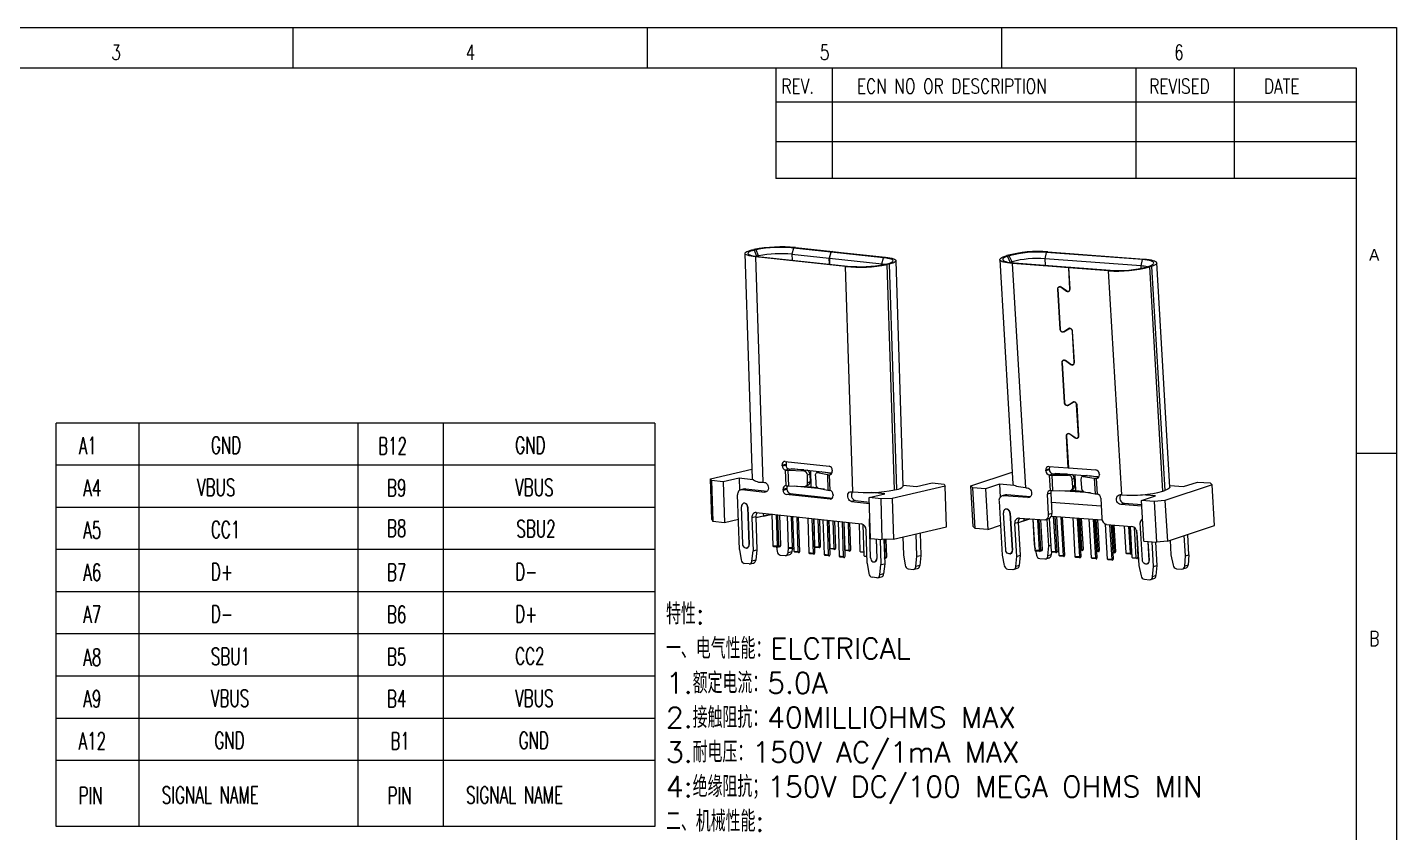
# Model space of a CAD drawing. Extents: x 2510 to 2660, y 706 to 761.
# Drawn here: x 2538.23 to 2579.91, y 734.17 to 758.68 of the extents above; entities that cross this region are included whole.
import ezdxf
from ezdxf.enums import TextEntityAlignment as Align

# ---------------------------------------------------------------- set-up
doc = ezdxf.new("R2010")
doc.units = 0
doc.header["$MEASUREMENT"] = 0
doc.layers.get('0').update_dxf_attribs({"linetype": 'CONTINUOUS', "lineweight": 20})
doc.layers.add('HANBO', color=7, linetype='CONTINUOUS', lineweight=9)
doc.styles.add('ROMANS', font='ROMANS.SHX', dxfattribs={"bigfont": 'gbcbig.shx'})
doc.styles.get("Standard").update_dxf_attribs({"font": 'simplex.shx', "bigfont": 'gbcbig.shx'})
doc.styles.add('txt', font='lereq.shx', dxfattribs={"width": 0.7, "bigfont": '@extfont2.shx'})

# ---------------------------------------------------------------- blocks, each defined once
blk = doc.blocks.new('46')
at = {"color": 7, "linetype": 'Continuous', "lineweight": 15}
for p, q in [((-1472.594, -722.982), (-1472.223, -734.414)), ((-1472.246, -722.81), (-1472.144, -722.786)), ((-1472.028, -722.798), (-1472.131, -722.822)), ((-1472.131, -722.822), (-1472.006, -723.13)), ((-1471.904, -723.106), (-1472.028, -722.798)), ((-1470.128, -722.71), (-1470.214, -723.028)), ((-1468.236, -722.914), (-1470.128, -722.71)), ((-1470.032, -722.688), (-1468.14, -722.891)), ((-1468.236, -722.914), (-1468.323, -723.232)), ((-1468.315, -723.232), (-1468.229, -722.915)), ((-1468.236, -722.914), (-1468.14, -722.891)), ((-1468.133, -722.892), (-1468.229, -722.915)), ((-1465.568, -723.201), (-1468.229, -722.915)), ((-1468.14, -722.894), (-1468.14, -722.891)), ((-1468.133, -722.892), (-1467.564, -722.954)), ((-1467.564, -722.954), (-1467.556, -722.954)), ((-1467.556, -722.954), (-1465.472, -723.179)), ((-1472.055, -723.156), (-1471.684, -734.588)), ((-1467.495, -723.648), (-1472.055, -723.156)), ((-1471.904, -723.106), (-1472.002, -723.129)), ((-1471.959, -723.134), (-1467.399, -723.626)), ((-1470.214, -723.028), (-1468.323, -723.232)), ((-1468.313, -723.527), (-1468.323, -723.232)), ((-1468.315, -723.232), (-1468.306, -723.528)), ((-1468.315, -723.232), (-1465.655, -723.519)), ((-1467.125, -735.079), (-1467.495, -723.648)), ((-1465.655, -723.519), (-1465.568, -723.201)), ((-1465.499, -723.537), (-1465.396, -723.513)), ((-1465.281, -723.526), (-1465.384, -723.55)), ((-1465.013, -734.981), (-1465.384, -723.55)), ((-1465.281, -723.526), (-1464.911, -734.957)), ((-1464.563, -734.784), (-1464.933, -723.353)), ((-1474.343, -734.414), (-1472.239, -733.927)), ((-1470.703, -733.712), (-1470.511, -733.667)), ((-1470.701, -733.761), (-1470.703, -733.712)), ((-1470.701, -733.761), (-1470.509, -733.716)), ((-1470.556, -733.531), (-1468.33, -733.771)), ((-1470.349, -733.93), (-1470.542, -733.975)), ((-1470.542, -733.975), (-1470.533, -733.975)), ((-1470.508, -734.764), (-1470.533, -733.975)), ((-1470.511, -733.667), (-1470.509, -733.716)), ((-1470.417, -733.984), (-1470.391, -734.772)), ((-1470.417, -733.984), (-1469.618, -734.018)), ((-1470.349, -733.93), (-1470.341, -733.931)), ((-1469.613, -733.964), (-1470.295, -733.934)), ((-1470.221, -733.898), (-1468.217, -734.114)), ((-1470.219, -733.938), (-1470.221, -733.898)), ((-1469.279, -734), (-1469.252, -734.816)), ((-1468.709, -734.061), (-1468.933, -734.094)), ((-1468.91, -734.095), (-1468.416, -734.2)), ((-1468.795, -734.074), (-1468.796, -734.052)), ((-1468.2, -734.157), (-1468.59, -734.074)), ((-1468.217, -734.114), (-1468.215, -734.154)), ((-1468.17, -733.985), (-1468.168, -734.034)), ((-1474.292, -734.507), (-1474.343, -734.414)), ((-1474.276, -736.484), (-1474.343, -734.414)), ((-1473.693, -734.571), (-1474.292, -734.507)), ((-1474.292, -734.507), (-1474.225, -736.576)), ((-1472.893, -734.386), (-1473.693, -734.571)), ((-1473.693, -734.571), (-1473.626, -736.641)), ((-1472.893, -734.386), (-1472.873, -735)), ((-1472.194, -734.461), (-1472.893, -734.386)), ((-1471.684, -734.588), (-1471.608, -734.596)), ((-1470.516, -734.763), (-1470.508, -734.764)), ((-1470.391, -734.772), (-1469.592, -734.807)), ((-1468.568, -734.95), (-1470.105, -734.785)), ((-1469.549, -734.803), (-1469.252, -734.816)), ((-1469.523, -734.795), (-1469.401, -734.745)), ((-1469.429, -734.223), (-1469.307, -734.174)), ((-1469.416, -734.617), (-1469.429, -734.223)), ((-1469.294, -734.568), (-1469.416, -734.617)), ((-1469.307, -734.174), (-1469.294, -734.568)), ((-1469.017, -734.268), (-1469.004, -734.662)), ((-1468.416, -734.2), (-1468.391, -734.988)), ((-1468.324, -734.214), (-1468.298, -735.002)), ((-1468.324, -734.214), (-1468.315, -734.214)), ((-1462.443, -734.784), (-1465.132, -735.407)), ((-1464.564, -734.74), (-1463.893, -734.812)), ((-1463.893, -734.812), (-1463.093, -734.627)), ((-1463.093, -734.627), (-1462.494, -734.692)), ((-1462.494, -734.692), (-1462.443, -734.784)), ((-1462.376, -736.853), (-1462.443, -734.784)), ((-1472.878, -737.994), (-1472.968, -735.235)), ((-1472.613, -734.923), (-1472.805, -734.968)), ((-1472.555, -734.92), (-1472.747, -734.964)), ((-1472.747, -734.964), (-1471.592, -735.089)), ((-1472.555, -734.92), (-1471.463, -735.037)), ((-1470.663, -734.943), (-1470.471, -734.899)), ((-1470.662, -734.993), (-1470.663, -734.943)), ((-1470.662, -734.993), (-1470.469, -734.948)), ((-1470.502, -735.206), (-1470.31, -735.162)), ((-1468.276, -735.446), (-1470.502, -735.206)), ((-1470.471, -734.899), (-1470.469, -734.948)), ((-1470.31, -735.162), (-1468.163, -735.393)), ((-1469.252, -734.816), (-1468.938, -734.849)), ((-1468.885, -734.883), (-1468.391, -734.988)), ((-1468.298, -735.002), (-1468.29, -735.003)), ((-1468.13, -735.216), (-1468.128, -735.266)), ((-1467.202, -735.071), (-1467.125, -735.079)), ((-1466.294, -735.369), (-1465.493, -735.183)), ((-1465.695, -735.434), (-1466.294, -735.369)), ((-1466.227, -737.438), (-1466.294, -735.369)), ((-1465.493, -735.183), (-1466.193, -735.108)), ((-1465.132, -735.407), (-1465.695, -735.434)), ((-1465.628, -737.503), (-1465.695, -735.434)), ((-1465.132, -735.407), (-1465.065, -737.477)), ((-1465.013, -734.981), (-1464.911, -734.957)), ((-1472.709, -737.722), (-1472.77, -735.83)), ((-1472.649, -735.649), (-1472.662, -735.652)), ((-1472.463, -735.863), (-1472.45, -735.86)), ((-1472.463, -735.863), (-1472.402, -737.755)), ((-1472.45, -735.86), (-1472.389, -737.753)), ((-1472.021, -736.123), (-1466.686, -736.698)), ((-1471.646, -736.311), (-1471.651, -736.163)), ((-1466.993, -735.519), (-1467.186, -735.564)), ((-1467.186, -735.564), (-1466.284, -735.661)), ((-1466.993, -735.519), (-1466.286, -735.596)), ((-1474.276, -736.484), (-1474.225, -736.576)), ((-1473.626, -736.641), (-1474.225, -736.576)), ((-1472.927, -736.479), (-1473.626, -736.641)), ((-1472.05, -736.349), (-1472.242, -736.394)), ((-1472.242, -736.394), (-1472.187, -738.069)), ((-1472.05, -736.349), (-1471.995, -738.024)), ((-1471.212, -736.21), (-1472.048, -736.404)), ((-1471.646, -736.311), (-1472.048, -736.404)), ((-1471.646, -736.311), (-1471.212, -736.21)), ((-1471.158, -737.82), (-1471.211, -736.21)), ((-1471.019, -736.231), (-1470.966, -737.84)), ((-1470.87, -737.818), (-1470.922, -736.241)), ((-1470.774, -737.796), (-1470.824, -736.252)), ((-1470.391, -737.903), (-1470.443, -736.293)), ((-1470.251, -736.314), (-1470.199, -737.923)), ((-1470.103, -738.097), (-1470.161, -736.323)), ((-1469.969, -736.344), (-1469.911, -738.117)), ((-1469.815, -738.095), (-1469.872, -736.354)), ((-1469.336, -738.179), (-1469.393, -736.406)), ((-1469.201, -736.427), (-1469.144, -738.2)), ((-1469.048, -738.178), (-1469.104, -736.437)), ((-1469.047, -737.852), (-1469.093, -736.438)), ((-1468.901, -736.459), (-1468.855, -737.872)), ((-1468.759, -737.85), (-1468.804, -736.47)), ((-1468.568, -738.262), (-1468.625, -736.489)), ((-1468.434, -736.509), (-1468.376, -738.283)), ((-1468.28, -738.261), (-1468.337, -736.52)), ((-1468.279, -737.934), (-1468.325, -736.521)), ((-1468.133, -736.542), (-1468.088, -737.955)), ((-1467.992, -737.933), (-1468.036, -736.552)), ((-1467.8, -738.345), (-1467.858, -736.572)), ((-1467.666, -736.592), (-1467.609, -738.366)), ((-1467.513, -738.343), (-1467.569, -736.603)), ((-1467.512, -738.017), (-1467.558, -736.604)), ((-1467.366, -736.625), (-1467.32, -738.038)), ((-1467.224, -738.016), (-1467.269, -736.635)), ((-1466.744, -738.1), (-1466.79, -736.687)), ((-1466.553, -738.316), (-1466.604, -736.726)), ((-1466.222, -738.422), (-1466.284, -736.53)), ((-1465.065, -737.477), (-1462.376, -736.853)), ((-1466.392, -738.694), (-1466.446, -737.018)), ((-1466.227, -737.438), (-1465.628, -737.503)), ((-1465.947, -737.469), (-1465.915, -738.455)), ((-1465.934, -737.47), (-1465.902, -738.452)), ((-1465.742, -737.491), (-1465.701, -738.768)), ((-1465.065, -737.477), (-1465.628, -737.503)), ((-1465.549, -737.499), (-1465.509, -738.724)), ((-1465.526, -737.498), (-1465.497, -738.397)), ((-1465.401, -738.375), (-1465.43, -737.494)), ((-1464.59, -737.367), (-1464.561, -738.269)), ((-1463.87, -738.344), (-1463.907, -737.208)), ((-1463.715, -737.164), (-1463.678, -738.299)), ((-1472.878, -737.994), (-1472.791, -738.528)), ((-1472.51, -737.934), (-1472.497, -737.931)), ((-1472.389, -737.753), (-1472.402, -737.755)), ((-1472.24, -738.587), (-1472.187, -738.069)), ((-1472.187, -738.069), (-1471.995, -738.024)), ((-1471.995, -738.024), (-1472.048, -738.543)), ((-1470.966, -737.84), (-1471.158, -737.82)), ((-1471.125, -737.862), (-1471.158, -737.82)), ((-1470.933, -737.882), (-1471.125, -737.862)), ((-1470.997, -737.875), (-1470.96, -738.104)), ((-1470.966, -737.84), (-1470.933, -737.882)), ((-1470.933, -737.882), (-1470.901, -737.875)), ((-1470.901, -737.875), (-1470.87, -737.818)), ((-1470.837, -737.86), (-1470.89, -737.854)), ((-1470.87, -737.818), (-1470.837, -737.86)), ((-1470.837, -737.86), (-1470.805, -737.853)), ((-1470.805, -737.853), (-1470.774, -737.796)), ((-1470.803, -738.284), (-1470.556, -738.31)), ((-1470.517, -738.308), (-1470.325, -738.264)), ((-1470.41, -738.163), (-1470.384, -737.911)), ((-1470.218, -738.118), (-1470.41, -738.163)), ((-1470.199, -737.923), (-1470.391, -737.903)), ((-1470.357, -737.944), (-1470.391, -737.903)), ((-1470.165, -737.965), (-1470.357, -737.944)), ((-1470.202, -737.961), (-1470.218, -738.118)), ((-1470.199, -737.923), (-1470.165, -737.965)), ((-1470.165, -737.965), (-1470.133, -737.958)), ((-1470.133, -737.958), (-1470.109, -737.913)), ((-1470.108, -737.939), (-1470.122, -737.937)), ((-1469.911, -738.117), (-1470.103, -738.097)), ((-1470.07, -738.138), (-1470.103, -738.097)), ((-1469.878, -738.159), (-1470.07, -738.138)), ((-1469.911, -738.117), (-1469.878, -738.159)), ((-1469.878, -738.159), (-1469.846, -738.152)), ((-1469.846, -738.152), (-1469.815, -738.095)), ((-1469.144, -738.2), (-1469.336, -738.179)), ((-1469.302, -738.221), (-1469.336, -738.179)), ((-1469.11, -738.242), (-1469.302, -738.221)), ((-1469.144, -738.2), (-1469.11, -738.242)), ((-1469.11, -738.242), (-1469.078, -738.234)), ((-1469.078, -738.234), (-1469.048, -738.178)), ((-1469.047, -737.852), (-1468.855, -737.872)), ((-1469.013, -737.894), (-1469.047, -737.852)), ((-1468.822, -737.914), (-1469.013, -737.894)), ((-1468.855, -737.872), (-1468.822, -737.914)), ((-1468.822, -737.914), (-1468.79, -737.907)), ((-1468.79, -737.907), (-1468.759, -737.85)), ((-1468.376, -738.283), (-1468.568, -738.262)), ((-1468.534, -738.304), (-1468.568, -738.262)), ((-1468.376, -738.283), (-1468.343, -738.325)), ((-1468.311, -738.317), (-1468.28, -738.261)), ((-1468.279, -737.934), (-1468.088, -737.955)), ((-1468.246, -737.976), (-1468.279, -737.934)), ((-1468.054, -737.997), (-1468.246, -737.976)), ((-1468.088, -737.955), (-1468.054, -737.997)), ((-1468.054, -737.997), (-1468.022, -737.99)), ((-1468.022, -737.99), (-1467.992, -737.933)), ((-1467.512, -738.017), (-1467.32, -738.038)), ((-1467.478, -738.059), (-1467.512, -738.017)), ((-1467.286, -738.08), (-1467.478, -738.059)), ((-1467.32, -738.038), (-1467.286, -738.08)), ((-1467.286, -738.08), (-1467.254, -738.072)), ((-1467.254, -738.072), (-1467.224, -738.016)), ((-1466.744, -738.1), (-1466.559, -738.12)), ((-1466.711, -738.142), (-1466.744, -738.1)), ((-1466.558, -738.158), (-1466.711, -738.142)), ((-1464.561, -738.269), (-1464.474, -738.803)), ((-1472.386, -738.735), (-1472.634, -738.708)), ((-1472.348, -738.733), (-1472.156, -738.688)), ((-1472.048, -738.543), (-1472.24, -738.587)), ((-1468.343, -738.325), (-1468.534, -738.304)), ((-1468.343, -738.325), (-1468.311, -738.317)), ((-1467.609, -738.366), (-1467.8, -738.345)), ((-1467.767, -738.387), (-1467.8, -738.345)), ((-1467.575, -738.407), (-1467.767, -738.387)), ((-1467.609, -738.366), (-1467.575, -738.407)), ((-1467.575, -738.407), (-1467.543, -738.4)), ((-1467.543, -738.4), (-1467.513, -738.343)), ((-1466.553, -738.316), (-1466.404, -738.332)), ((-1466.519, -738.358), (-1466.553, -738.316)), ((-1466.402, -738.371), (-1466.519, -738.358)), ((-1466.392, -738.694), (-1466.305, -739.227)), ((-1466.024, -738.633), (-1466.011, -738.63)), ((-1465.902, -738.452), (-1465.915, -738.455)), ((-1465.754, -739.287), (-1465.701, -738.768)), ((-1465.701, -738.768), (-1465.509, -738.724)), ((-1465.509, -738.724), (-1465.562, -739.242)), ((-1465.518, -738.437), (-1465.497, -738.397)), ((-1465.464, -738.439), (-1465.517, -738.434)), ((-1465.497, -738.397), (-1465.464, -738.439)), ((-1465.464, -738.439), (-1465.432, -738.432)), ((-1465.432, -738.432), (-1465.401, -738.375)), ((-1464.031, -739.007), (-1463.839, -738.963)), ((-1463.923, -738.862), (-1463.87, -738.344)), ((-1463.731, -738.818), (-1463.923, -738.862)), ((-1463.87, -738.344), (-1463.678, -738.299)), ((-1463.678, -738.299), (-1463.731, -738.818)), ((-1465.9, -739.434), (-1466.148, -739.407)), ((-1465.861, -739.432), (-1465.669, -739.387)), ((-1465.562, -739.242), (-1465.754, -739.287)), ((-1464.317, -738.983), (-1464.069, -739.01))]:
    blk.add_line(p, q, dxfattribs=at)
at = {"color": 8, "linetype": 'Continuous', "lineweight": 15}
for p, q in [((-1471.903, -723.14), (-1471.904, -723.106)), ((-1470.214, -723.028), (-1470.205, -723.323)), ((-1465.653, -723.568), (-1465.655, -723.519)), ((-1469.618, -734.018), (-1469.51, -733.975)), ((-1468.693, -734.063), (-1468.91, -734.095)), ((-1468.315, -734.214), (-1468.241, -734.197)), ((-1471.592, -735.089), (-1471.498, -735.067)), ((-1468.276, -735.446), (-1468.201, -735.429))]:
    blk.add_line(p, q, dxfattribs=at)
at = {"color": 7, "linetype": 'Continuous', "lineweight": 15, "flags": 128}
for points in [[(-1472.055, -723.156), (-1472.178, -723.141), (-1472.287, -723.123), (-1472.381, -723.103), (-1472.459, -723.081), (-1472.52, -723.056), (-1472.563, -723.031), (-1472.588, -723.004), (-1472.593, -722.976), (-1472.58, -722.947), (-1472.549, -722.919), (-1472.499, -722.89), (-1472.431, -722.862), (-1472.346, -722.835), (-1472.246, -722.81)], [(-1472.131, -722.822), (-1472.227, -722.847), (-1472.308, -722.873), (-1472.37, -722.9), (-1472.414, -722.928), (-1472.438, -722.956), (-1472.443, -722.983), (-1472.429, -723.01), (-1472.394, -723.035), (-1472.341, -723.059), (-1472.27, -723.082), (-1472.182, -723.102), (-1472.077, -723.119), (-1471.959, -723.134)], [(-1465.655, -723.519), (-1465.541, -723.534), (-1465.507, -723.539)], [(-1465.396, -723.513), (-1465.3, -723.488), (-1465.22, -723.462), (-1465.157, -723.435), (-1465.113, -723.407), (-1465.089, -723.38), (-1465.084, -723.352), (-1465.099, -723.326), (-1465.133, -723.3), (-1465.186, -723.276), (-1465.257, -723.254), (-1465.346, -723.234), (-1465.45, -723.216), (-1465.568, -723.201)], [(-1465.472, -723.179), (-1465.35, -723.194), (-1465.24, -723.212), (-1465.146, -723.233), (-1465.068, -723.255), (-1465.007, -723.279), (-1464.964, -723.305), (-1464.939, -723.332), (-1464.934, -723.36), (-1464.947, -723.388), (-1464.979, -723.417), (-1465.029, -723.445), (-1465.096, -723.473), (-1465.181, -723.5), (-1465.281, -723.526)], [(-1469.017, -734.268), (-1469.016, -734.23), (-1469.011, -734.194), (-1469.001, -734.162), (-1468.988, -734.135), (-1468.972, -734.114), (-1468.953, -734.1), (-1468.932, -734.094), (-1468.91, -734.095)], [(-1471.608, -734.596), (-1471.553, -734.612), (-1471.503, -734.646), (-1471.46, -734.697), (-1471.428, -734.759), (-1471.411, -734.828), (-1471.409, -734.898), (-1471.422, -734.964), (-1471.449, -735.019), (-1471.489, -735.061), (-1471.538, -735.085), (-1471.592, -735.089)], [(-1472.613, -734.923), (-1472.6, -734.921), (-1472.555, -734.92)], [(-1467.186, -735.564), (-1467.24, -735.548), (-1467.291, -735.514), (-1467.333, -735.463), (-1467.365, -735.401), (-1467.382, -735.332), (-1467.385, -735.262), (-1467.371, -735.196), (-1467.344, -735.14), (-1467.304, -735.099), (-1467.255, -735.075), (-1467.202, -735.071)], [(-1472.463, -735.863), (-1472.472, -735.802), (-1472.496, -735.744), (-1472.531, -735.697), (-1472.575, -735.665), (-1472.623, -735.65), (-1472.67, -735.654), (-1472.712, -735.678), (-1472.744, -735.718), (-1472.764, -735.77), (-1472.77, -735.83)], [(-1466.284, -736.53), (-1466.278, -736.469), (-1466.26, -736.419)], [(-1472.402, -737.755), (-1472.407, -737.816), (-1472.427, -737.868), (-1472.46, -737.908), (-1472.502, -737.932), (-1472.549, -737.936), (-1472.596, -737.921), (-1472.64, -737.889), (-1472.676, -737.841), (-1472.699, -737.784), (-1472.709, -737.722)], [(-1466.222, -738.422), (-1466.213, -738.483), (-1466.189, -738.541), (-1466.154, -738.588), (-1466.11, -738.621), (-1466.062, -738.635), (-1466.015, -738.631), (-1465.973, -738.607), (-1465.941, -738.567), (-1465.921, -738.515), (-1465.915, -738.455)]]:
    blk.add_lwpolyline(points, dxfattribs=at)
at = {"color": 7, "linetype": 'Continuous', "lineweight": 15}
for centre, radius, start, end in [((-1470.749, -729.992), 7.339, 84.38984, 100.9499), ((-1470.773, -729.296), 6.618, 84.40538, 100.93435), ((-1470.786, -728.923), 5.923, 84.46288, 100.87686), ((-1466.778, -716.344), 7.339, 264.38984, 280.9499), ((-1466.755, -717.013), 6.644, 264.43843, 280.90131), ((-1470.553, -733.684), 0.153, 91.22952, 190.41292), ((-1470.49, -733.769), 0.211, 177.68223, 255.94683), ((-1470.342, -732.155), 1.831, 264.01933, 267.6741), ((-1470.306, -733.655), 0.206, 145.90866, 183.36997), ((-1470.298, -733.725), 0.211, 177.68223, 255.94683), ((-1470.265, -733.203), 0.732, 264.01922, 267.6741), ((-1469.637, -734.225), 0.208, 0.58463, 84.76153), ((-1469.522, -734.179), 0.215, 1.49467, 65.74616), ((-1468.381, -733.976), 0.211, 357.6822, 75.94683), ((-1468.319, -734.062), 0.153, 271.22951, 10.41296), ((-1471.765, -733.915), 0.678, 227.41473, 276.8032), ((-1470.513, -734.916), 0.153, 91.22984, 190.41274), ((-1470.317, -732.943), 1.831, 264.01933, 267.6741), ((-1470.266, -734.887), 0.205, 145.28132, 183.40245), ((-1469.59, -734.632), 0.174, 269.17337, 4.92397), ((-1469.472, -734.581), 0.178, 293.27324, 4.39525), ((-1468.777, -734.682), 0.228, 174.87691, 241.82677), ((-1468.23, -733.284), 0.934, 258.48237, 264.21106), ((-1464.92, -734.502), 0.456, 271.18427, 321.63198), ((-1472.742, -735.194), 0.229, 91.2297, 190.41284), ((-1470.45, -735.001), 0.211, 177.68238, 255.94657), ((-1470.258, -734.957), 0.211, 177.68238, 255.94657), ((-1468.204, -734.072), 0.934, 258.48237, 264.21106), ((-1468.341, -735.208), 0.211, 357.68234, 75.94657), ((-1468.279, -735.293), 0.153, 271.22983, 10.41278), ((-1466.92, -735.251), 0.278, 141.45793, 254.70919), ((-1466.407, -727.775), 7.339, 264.38984, 280.9499), ((-1472.642, -735.842), 0.193, 354.37077, 92.0831), ((-1472.016, -736.352), 0.229, 91.22966, 190.41288), ((-1471.759, -736.328), 0.291, 136.73381, 184.22878), ((-1466.763, -737.006), 0.317, 357.68224, 75.94673), ((-1472.547, -737.779), 0.16, 288.02629, 9.3938), ((-1470.758, -738.086), 0.203, 185.03107, 256.99124), ((-1470.554, -738.166), 0.144, 269.25299, 1.32163), ((-1470.369, -738.119), 0.151, 286.98687, 0.13052), ((-1472.589, -738.51), 0.203, 185.03107, 256.99124), ((-1472.385, -738.591), 0.144, 269.25299, 1.32163), ((-1472.2, -738.543), 0.151, 286.98687, 0.13052), ((-1466.06, -738.478), 0.16, 288.02651, 9.39367), ((-1464.271, -738.785), 0.203, 185.03109, 256.99128), ((-1464.068, -738.865), 0.144, 269.25294, 1.32161), ((-1463.883, -738.818), 0.151, 286.98697, 0.13043), ((-1466.102, -739.209), 0.203, 185.03109, 256.99128), ((-1465.898, -739.29), 0.144, 269.25294, 1.32161), ((-1465.714, -739.242), 0.151, 286.98697, 0.13043)]:
    blk.add_arc(centre, radius, start, end, dxfattribs=at)
blk = doc.blocks.new('47')
at = {"color": 7, "linetype": 'Continuous', "lineweight": 15}
for p, q in [((-1457.314, -722.932), (-1457.382, -723.254)), ((-1452.439, -723.296), (-1457.314, -722.932)), ((-1457.229, -722.904), (-1452.354, -723.268)), ((-1459.67, -723.304), (-1459.001, -734.675)), ((-1459.404, -723.124), (-1459.313, -723.094)), ((-1459.19, -723.103), (-1459.281, -723.133)), ((-1459.281, -723.133), (-1459.14, -723.437)), ((-1459.049, -723.407), (-1459.19, -723.103)), ((-1459.166, -723.445), (-1459.14, -723.437)), ((-1459.049, -723.407), (-1459.14, -723.437)), ((-1456.797, -723.664), (-1459.025, -723.498)), ((-1458.356, -734.869), (-1459.025, -723.498)), ((-1458.94, -723.47), (-1456.096, -723.682)), ((-1452.507, -723.618), (-1457.382, -723.254)), ((-1456.789, -723.665), (-1456.797, -723.664)), ((-1456.181, -723.71), (-1456.789, -723.665)), ((-1456.181, -723.71), (-1456.096, -723.682)), ((-1456.087, -723.683), (-1456.173, -723.711)), ((-1456.094, -723.685), (-1456.096, -723.682)), ((-1456.087, -723.683), (-1454.065, -723.834)), ((-1452.507, -723.618), (-1452.439, -723.296)), ((-1452.19, -723.663), (-1452.099, -723.632)), ((-1451.976, -723.642), (-1452.066, -723.672)), ((-1451.397, -735.043), (-1452.066, -723.672)), ((-1451.976, -723.642), (-1451.306, -735.013)), ((-1451.04, -734.833), (-1451.709, -723.462)), ((-1456.181, -723.71), (-1456.118, -724.782)), ((-1456.11, -724.783), (-1456.173, -723.711)), ((-1454.15, -723.862), (-1456.173, -723.711)), ((-1453.481, -735.233), (-1454.15, -723.862)), ((-1456.611, -726.825), (-1456.73, -724.804)), ((-1456.722, -724.804), (-1456.603, -726.825)), ((-1456.61, -724.666), (-1456.651, -724.68)), ((-1456.556, -724.698), (-1456.287, -724.896)), ((-1456.283, -724.888), (-1456.553, -724.69)), ((-1456.189, -724.907), (-1456.148, -724.893)), ((-1456.444, -726.967), (-1456.395, -726.951)), ((-1456.175, -726.798), (-1456.423, -726.957)), ((-1456.419, -726.966), (-1456.17, -726.807)), ((-1456.109, -726.783), (-1456.15, -726.797)), ((-1455.991, -726.938), (-1455.898, -728.507)), ((-1455.89, -728.508), (-1455.983, -726.939)), ((-1456.392, -730.55), (-1456.511, -728.529)), ((-1456.502, -728.529), (-1456.383, -730.55)), ((-1456.391, -728.391), (-1456.431, -728.405)), ((-1456.337, -728.423), (-1456.067, -728.621)), ((-1456.064, -728.613), (-1456.333, -728.415)), ((-1455.969, -728.632), (-1455.928, -728.618)), ((-1456.204, -730.682), (-1455.955, -730.523)), ((-1455.951, -730.532), (-1456.199, -730.691)), ((-1455.889, -730.508), (-1455.93, -730.522)), ((-1456.225, -730.692), (-1456.176, -730.676)), ((-1455.679, -732.232), (-1455.772, -730.663)), ((-1455.763, -730.664), (-1455.671, -732.233)), ((-1456.197, -733.859), (-1456.291, -732.254)), ((-1456.283, -732.254), (-1456.189, -733.86)), ((-1456.171, -732.116), (-1456.212, -732.13)), ((-1455.848, -732.346), (-1456.118, -732.148)), ((-1456.114, -732.14), (-1455.845, -732.338)), ((-1455.75, -732.357), (-1455.709, -732.343)), ((-1461.138, -734.781), (-1459.035, -734.086)), ((-1457.16, -733.913), (-1457.33, -733.97)), ((-1457.327, -734.019), (-1457.33, -733.97)), ((-1457.157, -733.962), (-1457.327, -734.019)), ((-1457.178, -733.786), (-1456.197, -733.859)), ((-1457.16, -733.913), (-1457.157, -733.962)), ((-1456.189, -733.856), (-1456.197, -733.859)), ((-1456.189, -733.86), (-1454.798, -733.963)), ((-1461.037, -734.881), (-1461.138, -734.781)), ((-1461.017, -736.84), (-1461.138, -734.781)), ((-1459.687, -734.694), (-1460.397, -734.929)), ((-1459.687, -734.694), (-1459.648, -735.345)), ((-1458.939, -734.749), (-1459.687, -734.694)), ((-1456.981, -734.171), (-1457.152, -734.227)), ((-1457.143, -734.228), (-1457.152, -734.227)), ((-1457.097, -735.012), (-1457.143, -734.228)), ((-1456.974, -735.017), (-1457.02, -734.232)), ((-1457.02, -734.232), (-1456.194, -734.239)), ((-1456.981, -734.171), (-1456.972, -734.171)), ((-1456.257, -734.179), (-1456.923, -734.173)), ((-1456.848, -734.135), (-1454.705, -734.294)), ((-1456.845, -734.174), (-1456.848, -734.135)), ((-1455.993, -734.437), (-1455.896, -734.378)), ((-1455.97, -734.829), (-1455.993, -734.437)), ((-1455.873, -734.77), (-1455.97, -734.829)), ((-1455.896, -734.378), (-1455.873, -734.77)), ((-1455.871, -734.207), (-1455.824, -735.015)), ((-1455.553, -734.47), (-1455.53, -734.862)), ((-1455.264, -734.253), (-1455.467, -734.296)), ((-1455.437, -734.296), (-1454.881, -734.392)), ((-1455.354, -734.272), (-1455.355, -734.246)), ((-1454.65, -734.343), (-1455.098, -734.265)), ((-1454.881, -734.392), (-1454.835, -735.176)), ((-1454.78, -734.404), (-1454.734, -735.188)), ((-1454.772, -734.405), (-1454.78, -734.404)), ((-1454.705, -734.294), (-1454.703, -734.334)), ((-1454.622, -734.172), (-1454.619, -734.221)), ((-1448.902, -734.727), (-1451.29, -735.516)), ((-1451.044, -734.763), (-1450.354, -734.814)), ((-1450.354, -734.814), (-1449.643, -734.579)), ((-1449.643, -734.579), (-1449.003, -734.627)), ((-1449.003, -734.627), (-1448.902, -734.727)), ((-1448.781, -736.785), (-1448.902, -734.727)), ((-1460.397, -734.929), (-1461.037, -734.881)), ((-1460.916, -736.939), (-1461.037, -734.881)), ((-1460.397, -734.929), (-1460.276, -736.987)), ((-1459.386, -735.226), (-1459.557, -735.282)), ((-1459.48, -735.273), (-1459.31, -735.217)), ((-1458.245, -735.365), (-1459.48, -735.273)), ((-1459.31, -735.217), (-1458.106, -735.307)), ((-1458.356, -734.869), (-1458.274, -734.875)), ((-1457.088, -735.139), (-1457.258, -735.195)), ((-1457.197, -736.228), (-1457.258, -735.195)), ((-1457.105, -735.011), (-1457.097, -735.012)), ((-1457.088, -735.139), (-1457.027, -736.171)), ((-1456.974, -735.017), (-1456.148, -735.023)), ((-1455.067, -735.136), (-1456.629, -735.019)), ((-1456.086, -735.013), (-1455.824, -735.015)), ((-1456.055, -734.998), (-1455.958, -734.939)), ((-1455.824, -735.015), (-1455.456, -735.042)), ((-1455.391, -735.08), (-1454.835, -735.176)), ((-1454.734, -735.188), (-1454.725, -735.189)), ((-1454.55, -735.397), (-1454.489, -736.43)), ((-1453.481, -735.233), (-1453.563, -735.227)), ((-1451.775, -735.284), (-1452.523, -735.228)), ((-1452.485, -735.519), (-1451.775, -735.284)), ((-1451.397, -735.043), (-1451.306, -735.013)), ((-1459.709, -735.549), (-1459.547, -738.294)), ((-1459.371, -738.019), (-1459.482, -736.136)), ((-1459.369, -735.955), (-1459.38, -735.959)), ((-1459.153, -736.161), (-1459.142, -736.157)), ((-1459.153, -736.161), (-1459.043, -738.043)), ((-1459.142, -736.157), (-1459.031, -738.039)), ((-1457.027, -736.171), (-1457.197, -736.228)), ((-1454.525, -735.811), (-1457.059, -735.622)), ((-1453.363, -735.66), (-1453.534, -735.717)), ((-1452.469, -735.796), (-1453.534, -735.717)), ((-1453.363, -735.66), (-1452.473, -735.727)), ((-1451.845, -735.567), (-1452.485, -735.519)), ((-1452.364, -737.578), (-1452.485, -735.519)), ((-1451.29, -735.516), (-1451.845, -735.567)), ((-1451.845, -735.567), (-1451.724, -737.625)), ((-1451.29, -735.516), (-1451.168, -737.575)), ((-1461.017, -736.84), (-1460.916, -736.939)), ((-1460.276, -736.987), (-1459.637, -736.776)), ((-1458.736, -736.626), (-1458.907, -736.682)), ((-1458.809, -738.349), (-1458.907, -736.682)), ((-1458.736, -736.626), (-1458.638, -738.292)), ((-1458.143, -736.446), (-1458.735, -736.642)), ((-1458.449, -736.548), (-1458.735, -736.642)), ((-1458.678, -736.406), (-1457.389, -736.503)), ((-1458.456, -736.423), (-1458.449, -736.548)), ((-1458.449, -736.548), (-1458.143, -736.446)), ((-1457.998, -736.457), (-1457.922, -737.756)), ((-1457.876, -738.04), (-1457.969, -736.459)), ((-1457.764, -736.475), (-1457.671, -738.055)), ((-1457.585, -738.027), (-1457.676, -736.481)), ((-1457.5, -737.999), (-1457.589, -736.488)), ((-1457.349, -736.494), (-1457.179, -736.438)), ((-1457.183, -737.811), (-1457.262, -736.465)), ((-1457.055, -738.101), (-1457.154, -736.427)), ((-1457.047, -736.306), (-1454.478, -736.498)), ((-1456.956, -736.313), (-1456.85, -738.117)), ((-1456.765, -738.088), (-1456.869, -736.319)), ((-1456.679, -738.06), (-1456.781, -736.326)), ((-1456.661, -738.304), (-1456.777, -736.326)), ((-1456.572, -736.341), (-1456.455, -738.319)), ((-1456.37, -738.291), (-1456.485, -736.348)), ((-1455.84, -738.365), (-1455.956, -736.387)), ((-1455.751, -736.403), (-1455.635, -738.38)), ((-1455.549, -738.352), (-1455.664, -736.409)), ((-1455.611, -736.413), (-1455.518, -738.009)), ((-1455.432, -737.98), (-1455.524, -736.419)), ((-1455.019, -738.426), (-1455.136, -736.448)), ((-1454.93, -736.464), (-1454.814, -738.441)), ((-1454.729, -738.413), (-1454.843, -736.47)), ((-1454.791, -736.474), (-1454.697, -738.07)), ((-1454.612, -738.042), (-1454.703, -736.481)), ((-1454.198, -738.487), (-1454.302, -736.722)), ((-1454.263, -736.736), (-1452.974, -736.832)), ((-1454.097, -736.748), (-1453.993, -738.503)), ((-1453.908, -738.474), (-1454.009, -736.755)), ((-1453.957, -736.759), (-1453.876, -738.131)), ((-1453.791, -738.103), (-1453.87, -736.765)), ((-1453.261, -738.177), (-1453.341, -736.805)), ((-1453.136, -736.82), (-1453.055, -738.192)), ((-1452.97, -738.164), (-1453.049, -736.827)), ((-1452.951, -738.408), (-1453.044, -736.827)), ((-1452.746, -738.423), (-1452.836, -736.89)), ((-1452.436, -738.536), (-1452.547, -736.654)), ((-1452.434, -736.473), (-1452.445, -736.476)), ((-1451.168, -737.575), (-1448.781, -736.785)), ((-1460.276, -736.987), (-1460.916, -736.939)), ((-1452.742, -737.016), (-1452.661, -738.395)), ((-1452.71, -737.145), (-1452.612, -738.811)), ((-1452.364, -737.578), (-1451.724, -737.625)), ((-1451.168, -737.575), (-1451.724, -737.625)), ((-1451.031, -737.529), (-1450.987, -738.274)), ((-1450.248, -738.329), (-1450.309, -737.291)), ((-1450.078, -738.272), (-1450.139, -737.234)), ((-1459.144, -738.221), (-1459.133, -738.217)), ((-1459.031, -738.039), (-1459.043, -738.043)), ((-1457.922, -737.756), (-1457.88, -737.963)), ((-1457.671, -738.055), (-1457.876, -738.04)), ((-1457.844, -738.08), (-1457.876, -738.04)), ((-1457.861, -738.058), (-1457.816, -738.285)), ((-1457.639, -738.095), (-1457.844, -738.08)), ((-1457.671, -738.055), (-1457.639, -738.095)), ((-1457.639, -738.095), (-1457.611, -738.086)), ((-1457.611, -738.086), (-1457.585, -738.027)), ((-1457.554, -738.067), (-1457.601, -738.063)), ((-1457.585, -738.027), (-1457.554, -738.067)), ((-1457.554, -738.067), (-1457.526, -738.057)), ((-1457.526, -738.057), (-1457.5, -737.999)), ((-1457.227, -738.329), (-1457.183, -737.811)), ((-1457.057, -738.272), (-1457.227, -738.329)), ((-1457.183, -737.811), (-1457.074, -737.775)), ((-1457.044, -738.116), (-1457.057, -738.272)), ((-1456.85, -738.117), (-1457.055, -738.101)), ((-1457.024, -738.141), (-1457.055, -738.101)), ((-1456.819, -738.156), (-1457.024, -738.141)), ((-1456.85, -738.117), (-1456.819, -738.156)), ((-1456.819, -738.156), (-1456.79, -738.147)), ((-1456.79, -738.147), (-1456.765, -738.088)), ((-1456.733, -738.128), (-1456.78, -738.124)), ((-1456.765, -738.088), (-1456.733, -738.128)), ((-1456.733, -738.128), (-1456.705, -738.119)), ((-1456.705, -738.119), (-1456.679, -738.06)), ((-1455.57, -738.005), (-1455.518, -738.009)), ((-1455.486, -738.048), (-1455.568, -738.042)), ((-1455.518, -738.009), (-1455.486, -738.048)), ((-1455.486, -738.048), (-1455.458, -738.039)), ((-1455.458, -738.039), (-1455.432, -737.98)), ((-1454.749, -738.066), (-1454.697, -738.07)), ((-1454.666, -738.11), (-1454.747, -738.103)), ((-1454.697, -738.07), (-1454.666, -738.11)), ((-1454.666, -738.11), (-1454.637, -738.1)), ((-1454.637, -738.1), (-1454.612, -738.042)), ((-1453.928, -738.127), (-1453.876, -738.131)), ((-1453.845, -738.171), (-1453.926, -738.165)), ((-1453.876, -738.131), (-1453.845, -738.171)), ((-1453.845, -738.171), (-1453.816, -738.161)), ((-1453.816, -738.161), (-1453.791, -738.103)), ((-1453.261, -738.177), (-1453.055, -738.192)), ((-1453.229, -738.217), (-1453.261, -738.177)), ((-1453.024, -738.232), (-1453.229, -738.217)), ((-1453.055, -738.192), (-1453.024, -738.232)), ((-1453.024, -738.232), (-1452.996, -738.223)), ((-1452.996, -738.223), (-1452.97, -738.164)), ((-1452.165, -737.593), (-1452.108, -738.561)), ((-1452.153, -737.593), (-1452.096, -738.557)), ((-1451.874, -738.866), (-1451.948, -737.609)), ((-1451.773, -737.622), (-1451.703, -738.81)), ((-1450.987, -738.274), (-1450.881, -738.802)), ((-1450.248, -738.329), (-1450.078, -738.272)), ((-1450.078, -738.272), (-1450.122, -738.79)), ((-1459.547, -738.294), (-1459.442, -738.822)), ((-1458.954, -739.011), (-1458.783, -738.955)), ((-1458.853, -738.866), (-1458.809, -738.349)), ((-1458.683, -738.81), (-1458.853, -738.866)), ((-1458.809, -738.349), (-1458.638, -738.292)), ((-1458.638, -738.292), (-1458.683, -738.81)), ((-1457.645, -738.46), (-1457.38, -738.48)), ((-1457.328, -738.473), (-1457.158, -738.417)), ((-1456.455, -738.319), (-1456.661, -738.304)), ((-1456.629, -738.343), (-1456.661, -738.304)), ((-1456.424, -738.358), (-1456.629, -738.343)), ((-1456.455, -738.319), (-1456.424, -738.358)), ((-1456.424, -738.358), (-1456.396, -738.349)), ((-1456.396, -738.349), (-1456.37, -738.291)), ((-1455.635, -738.38), (-1455.84, -738.365)), ((-1455.809, -738.404), (-1455.84, -738.365)), ((-1455.603, -738.42), (-1455.809, -738.404)), ((-1455.635, -738.38), (-1455.603, -738.42)), ((-1455.603, -738.42), (-1455.575, -738.41)), ((-1455.575, -738.41), (-1455.549, -738.352)), ((-1454.814, -738.441), (-1455.019, -738.426)), ((-1454.988, -738.466), (-1455.019, -738.426)), ((-1454.783, -738.481), (-1454.988, -738.466)), ((-1454.814, -738.441), (-1454.783, -738.481)), ((-1454.783, -738.481), (-1454.754, -738.472)), ((-1454.754, -738.472), (-1454.729, -738.413)), ((-1453.993, -738.503), (-1454.198, -738.487)), ((-1454.167, -738.527), (-1454.198, -738.487)), ((-1453.962, -738.542), (-1454.167, -738.527)), ((-1453.993, -738.503), (-1453.962, -738.542)), ((-1453.962, -738.542), (-1453.934, -738.533)), ((-1453.934, -738.533), (-1453.908, -738.474)), ((-1452.951, -738.408), (-1452.746, -738.423)), ((-1452.92, -738.447), (-1452.951, -738.408)), ((-1452.715, -738.462), (-1452.92, -738.447)), ((-1452.746, -738.423), (-1452.715, -738.462)), ((-1452.715, -738.462), (-1452.686, -738.453)), ((-1452.686, -738.453), (-1452.661, -738.395)), ((-1452.635, -738.434), (-1452.677, -738.431)), ((-1452.661, -738.395), (-1452.635, -738.428)), ((-1452.612, -738.811), (-1452.506, -739.34)), ((-1452.209, -738.738), (-1452.198, -738.735)), ((-1452.096, -738.557), (-1452.108, -738.561)), ((-1451.918, -739.384), (-1451.874, -738.866)), ((-1451.874, -738.866), (-1451.703, -738.81)), ((-1451.703, -738.81), (-1451.747, -739.328)), ((-1450.709, -738.977), (-1450.445, -738.997)), ((-1450.393, -738.991), (-1450.223, -738.935)), ((-1450.292, -738.846), (-1450.248, -738.329)), ((-1450.122, -738.79), (-1450.292, -738.846)), ((-1459.27, -738.997), (-1459.005, -739.017)), ((-1452.335, -739.515), (-1452.07, -739.535)), ((-1452.019, -739.529), (-1451.848, -739.472)), ((-1451.747, -739.328), (-1451.918, -739.384))]:
    blk.add_line(p, q, dxfattribs=at)
at = {"color": 8, "linetype": 'Continuous', "lineweight": 15}
for p, q in [((-1459.14, -723.437), (-1459.139, -723.449)), ((-1459.046, -723.46), (-1459.049, -723.407)), ((-1457.382, -723.254), (-1457.363, -723.587)), ((-1452.5, -723.741), (-1452.507, -723.618)), ((-1456.722, -724.801), (-1456.73, -724.804)), ((-1456.546, -724.695), (-1456.556, -724.698)), ((-1456.276, -724.893), (-1456.287, -724.896)), ((-1456.11, -724.78), (-1456.118, -724.782)), ((-1456.603, -726.822), (-1456.611, -726.825)), ((-1456.386, -726.945), (-1456.423, -726.957)), ((-1456.129, -726.783), (-1456.175, -726.798)), ((-1455.983, -726.936), (-1455.991, -726.938)), ((-1456.503, -728.526), (-1456.511, -728.529)), ((-1456.327, -728.42), (-1456.337, -728.423)), ((-1455.89, -728.505), (-1455.898, -728.507)), ((-1456.057, -728.618), (-1456.067, -728.621)), ((-1456.384, -730.547), (-1456.392, -730.55)), ((-1455.91, -730.508), (-1455.955, -730.523)), ((-1456.166, -730.67), (-1456.204, -730.682)), ((-1455.772, -730.663), (-1455.764, -730.661)), ((-1456.283, -732.251), (-1456.291, -732.254)), ((-1456.118, -732.148), (-1456.108, -732.145)), ((-1455.838, -732.343), (-1455.848, -732.346)), ((-1455.671, -732.23), (-1455.679, -732.232)), ((-1456.194, -734.239), (-1456.112, -734.189)), ((-1455.243, -734.254), (-1455.437, -734.296)), ((-1454.772, -734.405), (-1454.675, -734.373)), ((-1458.245, -735.365), (-1458.125, -735.326))]:
    blk.add_line(p, q, dxfattribs=at)
at = {"color": 7, "linetype": 'Continuous', "lineweight": 15, "flags": 128}
for points in [[(-1459.025, -723.498), (-1459.158, -723.486), (-1459.278, -723.47), (-1459.384, -723.452), (-1459.475, -723.43), (-1459.55, -723.406), (-1459.607, -723.379), (-1459.646, -723.35), (-1459.667, -723.32), (-1459.669, -723.288), (-1459.652, -723.256), (-1459.616, -723.222), (-1459.563, -723.189), (-1459.491, -723.156), (-1459.404, -723.124)], [(-1459.281, -723.133), (-1459.365, -723.165), (-1459.432, -723.196), (-1459.481, -723.229), (-1459.51, -723.261), (-1459.52, -723.292), (-1459.511, -723.322), (-1459.482, -723.351), (-1459.434, -723.378), (-1459.367, -723.402), (-1459.283, -723.424), (-1459.183, -723.443), (-1459.068, -723.458), (-1458.94, -723.47)], [(-1452.099, -723.632), (-1452.014, -723.601), (-1451.947, -723.569), (-1451.899, -723.537), (-1451.869, -723.505), (-1451.859, -723.474), (-1451.868, -723.443), (-1451.898, -723.415), (-1451.946, -723.388), (-1452.012, -723.364), (-1452.096, -723.342), (-1452.196, -723.323), (-1452.311, -723.308), (-1452.439, -723.296)], [(-1452.354, -723.268), (-1452.222, -723.28), (-1452.101, -723.295), (-1451.995, -723.314), (-1451.904, -723.336), (-1451.83, -723.36), (-1451.772, -723.387), (-1451.733, -723.415), (-1451.713, -723.446), (-1451.711, -723.478), (-1451.728, -723.51), (-1451.763, -723.543), (-1451.817, -723.577), (-1451.888, -723.61), (-1451.976, -723.642)], [(-1456.73, -724.804), (-1456.728, -724.766), (-1456.718, -724.731), (-1456.7, -724.702), (-1456.676, -724.681), (-1456.647, -724.668), (-1456.615, -724.666), (-1456.583, -724.673), (-1456.553, -724.69)], [(-1456.722, -724.804), (-1456.72, -724.769), (-1456.71, -724.737), (-1456.694, -724.71), (-1456.671, -724.69), (-1456.644, -724.678), (-1456.615, -724.676), (-1456.585, -724.683), (-1456.556, -724.698)], [(-1456.287, -724.896), (-1456.256, -724.913), (-1456.224, -724.921), (-1456.192, -724.918), (-1456.164, -724.906), (-1456.139, -724.884), (-1456.122, -724.855), (-1456.111, -724.821), (-1456.11, -724.783)], [(-1456.118, -724.782), (-1456.12, -724.817), (-1456.129, -724.85), (-1456.146, -724.877), (-1456.168, -724.897), (-1456.195, -724.908), (-1456.225, -724.911), (-1456.255, -724.904), (-1456.283, -724.888)], [(-1456.419, -726.966), (-1456.448, -726.978), (-1456.479, -726.981), (-1456.511, -726.974), (-1456.542, -726.957), (-1456.569, -726.932), (-1456.59, -726.9), (-1456.605, -726.863), (-1456.611, -726.825)], [(-1456.423, -726.957), (-1456.45, -726.969), (-1456.48, -726.971), (-1456.51, -726.964), (-1456.538, -726.949), (-1456.563, -726.925), (-1456.583, -726.895), (-1456.597, -726.861), (-1456.603, -726.825)], [(-1455.983, -726.939), (-1455.989, -726.901), (-1456.003, -726.864), (-1456.025, -726.832), (-1456.052, -726.807), (-1456.082, -726.79), (-1456.114, -726.783), (-1456.146, -726.785), (-1456.175, -726.798)], [(-1456.17, -726.807), (-1456.143, -726.795), (-1456.114, -726.793), (-1456.084, -726.799), (-1456.055, -726.815), (-1456.03, -726.839), (-1456.01, -726.869), (-1455.997, -726.903), (-1455.991, -726.938)], [(-1456.511, -728.529), (-1456.509, -728.491), (-1456.498, -728.456), (-1456.481, -728.427), (-1456.457, -728.406), (-1456.428, -728.393), (-1456.396, -728.391), (-1456.364, -728.398), (-1456.333, -728.415)], [(-1456.502, -728.529), (-1456.501, -728.494), (-1456.491, -728.462), (-1456.474, -728.435), (-1456.452, -728.415), (-1456.425, -728.403), (-1456.396, -728.401), (-1456.366, -728.408), (-1456.337, -728.423)], [(-1456.067, -728.621), (-1456.037, -728.638), (-1456.005, -728.646), (-1455.973, -728.643), (-1455.944, -728.631), (-1455.92, -728.609), (-1455.902, -728.58), (-1455.892, -728.546), (-1455.89, -728.508)], [(-1455.898, -728.507), (-1455.9, -728.542), (-1455.91, -728.575), (-1455.926, -728.602), (-1455.949, -728.622), (-1455.976, -728.633), (-1456.005, -728.636), (-1456.035, -728.629), (-1456.064, -728.613)], [(-1456.199, -730.691), (-1456.228, -730.703), (-1456.26, -730.706), (-1456.292, -730.699), (-1456.323, -730.682), (-1456.349, -730.657), (-1456.371, -730.625), (-1456.385, -730.588), (-1456.392, -730.55)], [(-1456.383, -730.55), (-1456.377, -730.586), (-1456.364, -730.62), (-1456.344, -730.65), (-1456.319, -730.674), (-1456.29, -730.689), (-1456.26, -730.696), (-1456.231, -730.694), (-1456.204, -730.682)], [(-1455.955, -730.523), (-1455.927, -730.51), (-1455.895, -730.508), (-1455.863, -730.515), (-1455.832, -730.532), (-1455.805, -730.557), (-1455.784, -730.589), (-1455.77, -730.626), (-1455.763, -730.664)], [(-1455.772, -730.663), (-1455.778, -730.628), (-1455.791, -730.594), (-1455.811, -730.564), (-1455.836, -730.54), (-1455.864, -730.524), (-1455.894, -730.518), (-1455.924, -730.52), (-1455.951, -730.532)], [(-1456.291, -732.254), (-1456.289, -732.216), (-1456.279, -732.181), (-1456.261, -732.152), (-1456.237, -732.131), (-1456.208, -732.118), (-1456.177, -732.116), (-1456.145, -732.123), (-1456.114, -732.14)], [(-1456.118, -732.148), (-1456.146, -732.133), (-1456.176, -732.126), (-1456.206, -732.128), (-1456.233, -732.14), (-1456.255, -732.16), (-1456.272, -732.187), (-1456.281, -732.219), (-1456.283, -732.254)], [(-1455.671, -732.233), (-1455.673, -732.271), (-1455.683, -732.305), (-1455.701, -732.334), (-1455.725, -732.356), (-1455.754, -732.368), (-1455.785, -732.371), (-1455.818, -732.363), (-1455.848, -732.346)], [(-1455.845, -732.338), (-1455.816, -732.354), (-1455.786, -732.361), (-1455.757, -732.358), (-1455.73, -732.347), (-1455.707, -732.327), (-1455.691, -732.3), (-1455.681, -732.267), (-1455.679, -732.232)], [(-1458.356, -734.869), (-1458.488, -734.857), (-1458.608, -734.841), (-1458.715, -734.823), (-1458.806, -734.801), (-1458.88, -734.777), (-1458.937, -734.75), (-1458.977, -734.721), (-1458.997, -734.691), (-1459.001, -734.675)], [(-1455.437, -734.296), (-1455.462, -734.295), (-1455.485, -734.302), (-1455.506, -734.316), (-1455.524, -734.338), (-1455.538, -734.365), (-1455.548, -734.396), (-1455.553, -734.432), (-1455.553, -734.47)], [(-1459.386, -735.226), (-1459.357, -735.219), (-1459.31, -735.217)], [(-1458.274, -734.875), (-1458.215, -734.889), (-1458.161, -734.922), (-1458.114, -734.971), (-1458.079, -735.032), (-1458.058, -735.1), (-1458.054, -735.17), (-1458.067, -735.236), (-1458.095, -735.292), (-1458.136, -735.335), (-1458.188, -735.36), (-1458.245, -735.365)], [(-1453.534, -735.717), (-1453.592, -735.703), (-1453.647, -735.67), (-1453.694, -735.621), (-1453.729, -735.56), (-1453.749, -735.492), (-1453.754, -735.422), (-1453.741, -735.356), (-1453.713, -735.3), (-1453.671, -735.257), (-1453.62, -735.232), (-1453.563, -735.227)], [(-1451.04, -734.833), (-1451.041, -734.849), (-1451.058, -734.881), (-1451.094, -734.914), (-1451.147, -734.948), (-1451.218, -734.981), (-1451.306, -735.013)], [(-1459.153, -736.161), (-1459.165, -736.1), (-1459.192, -736.043), (-1459.23, -735.997), (-1459.278, -735.966), (-1459.329, -735.953), (-1459.379, -735.958), (-1459.423, -735.983), (-1459.457, -736.024), (-1459.477, -736.076), (-1459.482, -736.136)], [(-1452.434, -736.473), (-1452.433, -736.472), (-1452.429, -736.471)], [(-1459.043, -738.043), (-1459.047, -738.103), (-1459.067, -738.156), (-1459.101, -738.197), (-1459.145, -738.221), (-1459.195, -738.227), (-1459.247, -738.213), (-1459.294, -738.182), (-1459.333, -738.136), (-1459.359, -738.08), (-1459.371, -738.019)], [(-1452.108, -738.561), (-1452.112, -738.621), (-1452.132, -738.674), (-1452.166, -738.714), (-1452.21, -738.739), (-1452.26, -738.744), (-1452.311, -738.731), (-1452.359, -738.7), (-1452.398, -738.654), (-1452.424, -738.597), (-1452.436, -738.536)]]:
    blk.add_lwpolyline(points, dxfattribs=at)
at = {"color": 7, "linetype": 'Continuous', "lineweight": 15}
for centre, radius, start, end in [((-1457.709, -729.164), 6.278, 85.61946, 104.8047), ((-1457.742, -728.61), 5.694, 85.69325, 104.7309), ((-1457.762, -728.305), 5.065, 85.70146, 104.7227), ((-1453.671, -717.602), 6.278, 265.61946, 284.8047), ((-1453.633, -718.201), 5.649, 265.61743, 284.80673), ((-1452.642, -725.782), 2.168, 77.91054, 86.4242), ((-1457.176, -733.942), 0.156, 90.48635, 190.11072), ((-1457.114, -734.017), 0.213, 180.45017, 259.83939), ((-1456.964, -733.897), 0.197, 146.83794, 184.70246), ((-1456.943, -733.961), 0.213, 180.45017, 259.83939), ((-1454.835, -734.173), 0.213, 0.4502, 79.83939), ((-1457.009, -732.369), 1.863, 265.87607, 269.64152), ((-1456.919, -733.428), 0.745, 265.87603, 269.64157), ((-1456.202, -734.448), 0.209, 2.95286, 87.85313), ((-1456.109, -734.39), 0.213, 3.4669, 65.95325), ((-1456.055, -734.784), 0.183, 302.21984, 4.58385), ((-1454.707, -733.343), 1.063, 260.54959, 266.0275), ((-1454.773, -734.248), 0.156, 270.48636, 10.11068), ((-1459.478, -735.508), 0.235, 90.48647, 190.11067), ((-1457.104, -735.167), 0.156, 90.48666, 190.11055), ((-1456.963, -733.154), 1.863, 265.87607, 269.64152), ((-1456.892, -735.122), 0.197, 146.63798, 184.71111), ((-1456.148, -734.845), 0.178, 270.03182, 5.2513), ((-1455.304, -734.871), 0.226, 177.55147, 247.32019), ((-1454.661, -734.128), 1.063, 260.54959, 266.0275), ((-1454.763, -735.399), 0.213, 0.45034, 79.83913), ((-1453.314, -735.393), 0.272, 142.94406, 259.5782), ((-1453.001, -728.973), 6.278, 265.61946, 284.8047), ((-1459.338, -736.149), 0.196, 357.51392, 99.10254), ((-1457.273, -736.207), 0.249, 292.26796, 8.31846), ((-1458.676, -736.641), 0.235, 90.48647, 190.11067), ((-1458.457, -736.599), 0.281, 137.04123, 185.43072), ((-1457.36, -736.696), 0.195, 97.33798, 98.40136), ((-1457.437, -736.265), 0.243, 282.26942, 8.91582), ((-1454.156, -736.421), 0.333, 181.52499, 250.58609), ((-1454.327, -736.956), 0.229, 73.75868, 74.71511), ((-1453.03, -737.147), 0.32, 0.45023, 79.83928), ((-1452.386, -736.629), 0.163, 105.51271, 188.79413), ((-1459.198, -738.062), 0.168, 292.78804, 7.79844), ((-1457.611, -738.255), 0.207, 188.21444, 260.58619), ((-1457.217, -738.268), 0.16, 291.73195, 358.46518), ((-1459.236, -738.793), 0.207, 188.21444, 260.58619), ((-1459.003, -738.868), 0.15, 268.97875, 0.51409), ((-1458.838, -738.809), 0.156, 290.63118, 359.56594), ((-1457.377, -738.33), 0.15, 268.97875, 0.51409), ((-1452.263, -738.58), 0.168, 292.7881, 7.79838), ((-1450.675, -738.773), 0.207, 188.21442, 260.58615), ((-1450.442, -738.848), 0.15, 268.9788, 0.51412), ((-1450.282, -738.786), 0.16, 291.73188, 358.46524), ((-1452.301, -739.31), 0.207, 188.21442, 260.58615), ((-1452.068, -739.385), 0.15, 268.9788, 0.51412), ((-1451.903, -739.326), 0.156, 290.63088, 359.56624)]:
    blk.add_arc(centre, radius, start, end, dxfattribs=at)

msp = doc.modelspace()

# ---------------------------------------------------------------- linework, layer by layer
at = {"color": 2}
for p, q in [((2557.325, 746.639), (2539.111, 746.639)), ((2539.111, 734.362), (2539.111, 746.639)), ((2541.637, 734.362), (2541.637, 746.639)), ((2548.29, 746.639), (2548.29, 734.362)), ((2550.898, 734.362), (2550.898, 746.639)), ((2557.325, 746.637), (2557.325, 734.36)), ((2557.325, 745.355), (2539.111, 745.355)), ((2557.325, 744.071), (2539.111, 744.071)), ((2557.325, 744.071), (2539.111, 744.071)), ((2557.325, 742.787), (2539.111, 742.787)), ((2557.325, 742.787), (2539.111, 742.787)), ((2557.325, 741.503), (2539.111, 741.503)), ((2557.325, 740.22), (2539.111, 740.22)), ((2557.325, 738.936), (2539.111, 738.936)), ((2557.325, 737.652), (2539.111, 737.652)), ((2551.591, 737.652), (2539.217, 737.652)), ((2557.325, 737.652), (2539.217, 737.652)), ((2551.486, 736.368), (2539.111, 736.368)), ((2557.325, 736.368), (2539.111, 736.368)), ((2557.325, 734.362), (2539.111, 734.362))]:
    msp.add_line(p, q, dxfattribs=at)
at = {"layer": 'HANBO'}
for p, q in [((2546.325, 757.446), (2546.325, 758.681)), ((2557.107, 757.446), (2557.107, 758.681)), ((2567.889, 757.446), (2567.889, 758.681)), ((2561.01, 757.446), (2561.01, 756.413)), ((2562.731, 757.446), (2562.731, 754.077)), ((2571.969, 757.446), (2571.969, 754.077)), ((2574.959, 757.446), (2574.959, 754.077)), ((2561.01, 756.413), (2578.671, 756.413)), ((2578.671, 755.2), (2561.01, 755.2)), ((2578.671, 754.077), (2561.01, 754.077)), ((2578.671, 745.718), (2579.905, 745.718))]:
    msp.add_line(p, q, dxfattribs=at)
at = {"layer": 'HANBO', "color": 7, "linetype": 'Continuous'}
msp.add_line((2561.01, 757.446), (2561.01, 754.077), dxfattribs=at)
at = {"layer": 'HANBO', "linetype": 'Continuous', "lineweight": 0}
for points in [[(2510.313, 758.681), (2579.905, 758.681), (2579.905, 709.298), (2510.313, 709.298)], [(2511.548, 757.446), (2578.671, 757.446), (2578.673, 710.532), (2511.548, 710.532)]]:
    msp.add_lwpolyline(points, close=True, dxfattribs=at)

# ---------------------------------------------------------------- block references
at = {"layer": 'HANBO', "xscale": 0.6000000000003638, "yscale": 0.6000000000003638, "zscale": 0.6000000000003638}
for name in ['46', '47']:
    msp.add_blockref(name, (3443.63, 1185.592), dxfattribs=at)

# ---------------------------------------------------------------- texts
at = {"layer": 'HANBO', "style": 'ROMANS', "width": 0.75}
for s, p in [('3', (2540.934, 757.693)), ('4', (2551.716, 757.693)), ('5', (2562.498, 757.693)), ('6', (2573.28, 757.693)), ('B', (2579.224, 739.853))]:
    msp.add_text(s, height=0.453, dxfattribs=at).set_placement(p, align=Align.CENTER)
for s, height, p in [('REV.', 0.4535, (2561.182, 756.664)), ('ECN NO OR DESCRIPTION', 0.45346, (2563.483, 756.664)), ('REVISED', 0.4535, (2572.379, 756.664)), ('DATE', 0.4535, (2575.867, 756.664))]:
    msp.add_text(s, height=height, dxfattribs=at).set_placement(p)
at = {"layer": 'HANBO', "ltscale": 5, "style": 'txt'}
msp.add_text('A', height=0.35, dxfattribs=at).set_placement((2579.224, 751.582), align=Align.CENTER)
at = {"layer": 'HANBO', "color": 2, "width": 0.65}
for s, height, p in [(' A1', 0.5165, (2539.572, 745.693)), ('GND', 0.5165, (2543.82, 745.707)), ('B12', 0.5165, (2548.908, 745.683)), ('GND', 0.5165, (2553.081, 745.707)), ('A4', 0.5165, (2539.938, 744.409)), ('VBUS', 0.5165, (2543.398, 744.424)), ('B9', 0.5165, (2549.178, 744.409)), ('VBUS', 0.5165, (2553.081, 744.424)), ('A5', 0.5165, (2539.938, 743.126)), ('CC1', 0.5165, (2543.82, 743.14)), ('B8', 0.5165, (2549.178, 743.179)), ('SBU2', 0.5165, (2553.117, 743.165)), ('A6', 0.5165, (2539.938, 741.842)), ('D+', 0.5165, (2543.82, 741.856)), ('B7', 0.5165, (2549.178, 741.842)), ('D-', 0.5165, (2553.081, 741.856)), ('A7', 0.5165, (2539.938, 740.558)), ('D-', 0.5165, (2543.82, 740.572)), ('B6', 0.5165, (2549.178, 740.558)), ('D+', 0.5165, (2553.081, 740.572)), ('A8', 0.5165, (2539.938, 739.252)), ('SBU1', 0.5165, (2543.819, 739.278)), ('B5', 0.5165, (2549.178, 739.274)), ('CC2', 0.5165, (2553.081, 739.288)), ('A9', 0.5165, (2539.938, 737.99)), ('VBUS', 0.5165, (2543.82, 738.004)), ('B4', 0.5165, (2549.178, 737.99)), ('VBUS', 0.5165, (2553.081, 738.004)), ('A12', 0.5165, (2539.794, 736.706)), ('GND', 0.5165, (2543.925, 736.721)), ('B1', 0.5165, (2549.284, 736.706)), ('GND', 0.5165, (2553.187, 736.721)), ('PIN', 0.5165, (2539.794, 735.044)), ('SIGNAL NAME', 0.51652, (2542.326, 735.058)), ('PIN', 0.5165, (2549.197, 735.044)), ('SIGNAL NAME', 0.51652, (2551.588, 735.058))]:
    msp.add_text(s, height=height, dxfattribs=at).set_placement(p)
at = {"layer": 'HANBO', "color": 3, "insert": (2557.669, 741.146), "char_height": 0.630696, "width": 88.61641, "attachment_point": 1, "style": 'ROMANS'}
msp.add_mtext("特性:^J一、电气性能：ELCTRICAL^J1.额定电流：5.0A^J2.接触阻抗：40MILLIOHMS MAX^J3.耐电压：150V AC/1mA MAX  ^J4:绝缘阻抗；150V DC/100 MEGA OHMS MIN^J二、机械性能:^J1.插入力:5~20N^J2.插拔力：8~20N^J3.使用寿命：10000次，拔出力 5N MIN^J三、材料：MATERIAL^J1.塑胶：LCP/PA9T UL94V-0^J2.端子：C7025/C1814 T=0.15mm^J3.外壳：SUS304 T=0.3mm^J4.卡勾：SUS304 T=0.15mm^J四、电镀：FINISH^J1.端子：接触点镀金3U MIN PIN脚焊接区域镀金1U' MIN^J2.外壳：镀镍50U’ MIN (盐雾48H)^J五、电镀品需做沾锡测试：粘锡面积达到95%以上。^J六、SMT回流焊（峰值260°C±5°C）不能起泡 熔胶、变色不良（变形在公差范围内）^J七、工作温度：-40°C~+85°C", dxfattribs=at)

doc.saveas('drawing.dxf')
